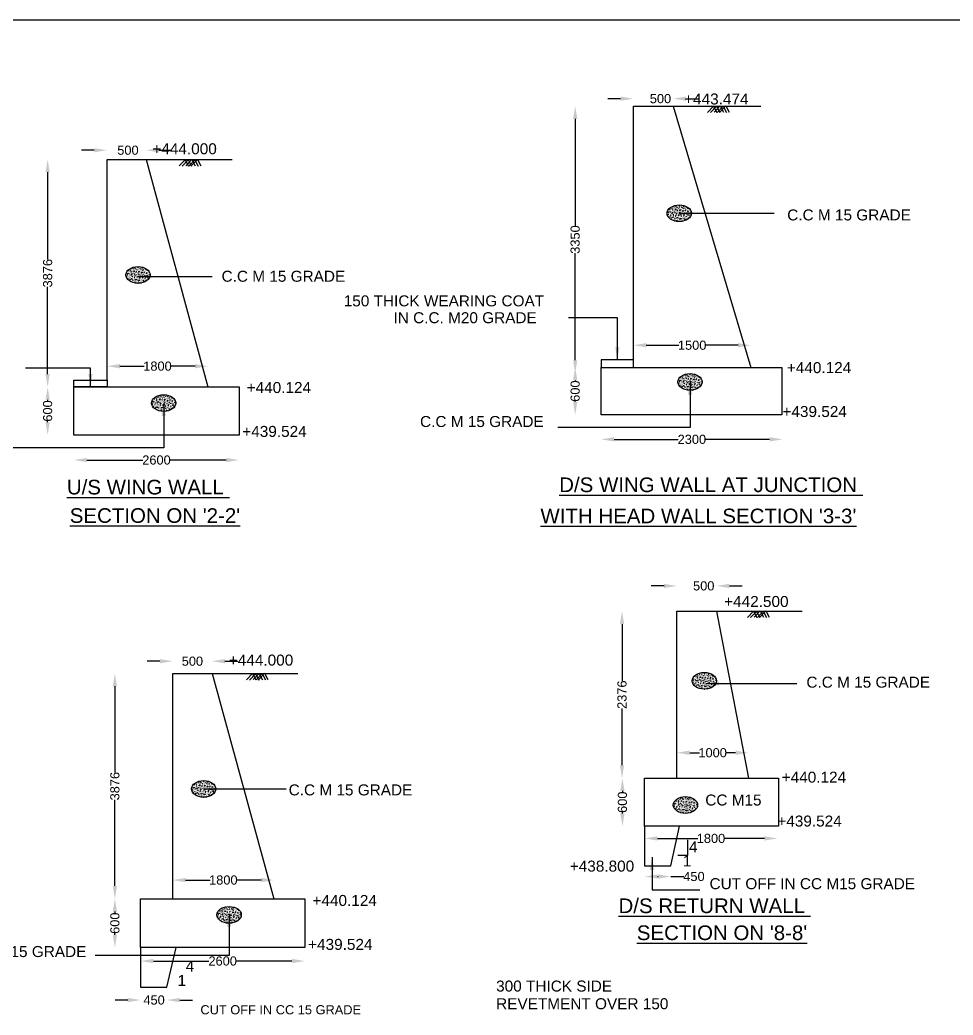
# Model space of a CAD drawing. Header units: millimetres. Extents: x 956 to 8879, y 2115 to 7267.
# Drawn here: x 2854 to 5402, y 4550 to 7267 of the extents above; entities that cross this region are included whole.
import ezdxf

# ---------------------------------------------------------------- set-up
doc = ezdxf.new("R2010")
doc.units = ezdxf.units.MM
doc.header["$MEASUREMENT"] = 0
doc.layers.add('DRAWING', color=7, linetype='Continuous')
doc.layers.add('TEXT', color=7, linetype='Continuous')
doc.styles.get("Standard").update_dxf_attribs({"font": 'arial.ttf', "height": 25})
doc.dimstyles.get("Standard").update_dxf_attribs({"dimtxt": 30, "dimasz": 35, "dimexe": 0.18, "dimexo": 0.0625, "dimgap": 0.09, "dimtad": 0, "dimdec": 0, "dimzin": 0, "dimdsep": 46, "dimtxsty": 'Standard', "dimcen": 0.09, "dimse1": 1, "dimse2": 1, "dimadec": 0, "dimazin": 0, "dimtfac": 1, "dimtdec": 0, "dimtofl": 0, "dimtmove": 0, "dimatfit": 3, "dimfxl": 1, "dimtolj": 1, "dimtzin": 0, "dimarcsym": 0})

# ---------------------------------------------------------------- blocks, each defined once
blk = doc.blocks.new('*D9')
at = {"layer": 'Defpoints', "color": 0}
for p in [(3198.8, 6911.2), (3092, 6886), (3198.8, 6886)]:
    blk.add_point(p, dxfattribs=at)
at = {"layer": 'TEXT', "color": 0, "lineweight": -2}
for p, q in [((3057, 6911.2), (3022, 6911.2)), ((3233.8, 6911.2), (3268.8, 6911.2))]:
    blk.add_line(p, q, dxfattribs=at)
at = {"layer": 'TEXT', "color": 0}
for points in [[(3057, 6917), (3057, 6905.4), (3092, 6911.2)], [(3233.8, 6917), (3233.8, 6905.4), (3198.8, 6911.2)]]:
    blk.add_solid(points, dxfattribs=at)
at = {"layer": 'TEXT', "color": 0, "insert": (3149.1, 6911.2), "char_height": 25, "attachment_point": 5}
blk.add_mtext('\\A1;500', dxfattribs=at)
blk = doc.blocks.new('*D10')
at = {"layer": 'Defpoints', "color": 0}
for p in [(3092, 6886), (2929.9, 6265.1), (3092, 6265.1)]:
    blk.add_point(p, dxfattribs=at)
at = {"layer": 'TEXT', "color": 0, "lineweight": -2}
for p, q in [((2929.9, 6851), (2929.9, 6612.9)), ((2929.9, 6300.1), (2929.9, 6538.1))]:
    blk.add_line(p, q, dxfattribs=at)
at = {"layer": 'TEXT', "color": 0}
for points in [[(2924.1, 6851), (2935.7, 6851), (2929.9, 6886)], [(2924.1, 6300.1), (2935.7, 6300.1), (2929.9, 6265.1)]]:
    blk.add_solid(points, dxfattribs=at)
at = {"layer": 'TEXT', "color": 0, "insert": (2929.9, 6575.5), "char_height": 25, "attachment_point": 5, "rotation": 90}
blk.add_mtext('\\A1;3876', dxfattribs=at)
blk = doc.blocks.new('*D11')
at = {"layer": 'Defpoints', "color": 0}
for p in [(3092, 6265.1), (2929.9, 6133.8), (3092, 6133.8)]:
    blk.add_point(p, dxfattribs=at)
at = {"layer": 'TEXT', "color": 0, "lineweight": -2}
for p, q in [((2929.9, 6230.1), (2929.9, 6227.2)), ((2929.9, 6168.8), (2929.9, 6171.7))]:
    blk.add_line(p, q, dxfattribs=at)
at = {"layer": 'TEXT', "color": 0}
for points in [[(2924.1, 6230.1), (2935.7, 6230.1), (2929.9, 6265.1)], [(2924.1, 6168.8), (2935.7, 6168.8), (2929.9, 6133.8)]]:
    blk.add_solid(points, dxfattribs=at)
at = {"layer": 'TEXT', "color": 0, "insert": (2929.9, 6199.4), "char_height": 25, "attachment_point": 5, "rotation": 90}
blk.add_mtext('\\A1;600', dxfattribs=at)
blk = doc.blocks.new('*D12')
at = {"layer": 'Defpoints', "color": 0}
for p in [(3367.5, 6321.7), (3092, 6265.1), (3367.5, 6265.1)]:
    blk.add_point(p, dxfattribs=at)
at = {"layer": 'TEXT', "color": 0, "lineweight": -2}
for p, q in [((3127, 6321.7), (3193.6, 6321.7)), ((3332.5, 6321.7), (3266, 6321.7))]:
    blk.add_line(p, q, dxfattribs=at)
at = {"layer": 'TEXT', "color": 0}
for points in [[(3127, 6327.5), (3127, 6315.8), (3092, 6321.7)], [(3332.5, 6327.5), (3332.5, 6315.8), (3367.5, 6321.7)]]:
    blk.add_solid(points, dxfattribs=at)
at = {"layer": 'TEXT', "color": 0, "insert": (3229.8, 6321.7), "char_height": 25, "attachment_point": 5}
blk.add_mtext('\\A1;1800', dxfattribs=at)
blk = doc.blocks.new('*D13')
at = {"layer": 'Defpoints', "color": 0}
for p in [(3001.8, 6133.8), (3452.4, 6133.8), (3452.4, 6065.4)]:
    blk.add_point(p, dxfattribs=at)
at = {"layer": 'TEXT', "color": 0, "lineweight": -2}
for p, q in [((3036.8, 6065.4), (3189.5, 6065.4)), ((3417.4, 6065.4), (3264.7, 6065.4))]:
    blk.add_line(p, q, dxfattribs=at)
at = {"layer": 'TEXT', "color": 0}
for points in [[(3036.8, 6071.2), (3036.8, 6059.5), (3001.8, 6065.4)], [(3417.4, 6071.2), (3417.4, 6059.5), (3452.4, 6065.4)]]:
    blk.add_solid(points, dxfattribs=at)
at = {"layer": 'TEXT', "color": 0, "insert": (3227.1, 6065.4), "char_height": 25, "attachment_point": 5}
blk.add_mtext('\\A1;2600', dxfattribs=at)
blk = doc.blocks.new('*D14')
at = {"layer": 'Defpoints', "color": 0}
for p in [(4638.3, 7052), (4529.5, 7031.8), (4638.3, 7031.8)]:
    blk.add_point(p, dxfattribs=at)
at = {"layer": 'TEXT', "color": 0, "lineweight": -2}
for p, q in [((4494.5, 7052), (4459.5, 7052)), ((4673.3, 7052), (4708.3, 7052))]:
    blk.add_line(p, q, dxfattribs=at)
at = {"layer": 'TEXT', "color": 0}
for points in [[(4494.5, 7057.8), (4494.5, 7046.1), (4529.5, 7052)], [(4673.3, 7057.8), (4673.3, 7046.1), (4638.3, 7052)]]:
    blk.add_solid(points, dxfattribs=at)
at = {"layer": 'TEXT', "color": 0, "insert": (4603.3, 7052), "char_height": 25, "attachment_point": 5}
blk.add_mtext('\\A1;500', dxfattribs=at)
blk = doc.blocks.new('*D15')
at = {"layer": 'Defpoints', "color": 0}
for p in [(4529.5, 7031.8), (4370.4, 6303), (4529.5, 6303)]:
    blk.add_point(p, dxfattribs=at)
at = {"layer": 'TEXT', "color": 0, "lineweight": -2}
for p, q in [((4370.4, 6996.8), (4370.4, 6704.8)), ((4370.4, 6338), (4370.4, 6630.1))]:
    blk.add_line(p, q, dxfattribs=at)
at = {"layer": 'TEXT', "color": 0}
for points in [[(4364.6, 6996.8), (4376.3, 6996.8), (4370.4, 7031.8)], [(4364.6, 6338), (4376.3, 6338), (4370.4, 6303)]]:
    blk.add_solid(points, dxfattribs=at)
at = {"layer": 'TEXT', "color": 0, "insert": (4370.4, 6667.4), "char_height": 25, "attachment_point": 5, "rotation": 90}
blk.add_mtext('\\A1;3350', dxfattribs=at)
blk = doc.blocks.new('*D16')
at = {"layer": 'Defpoints', "color": 0}
for p in [(4529.5, 6318), (4370.4, 6189.2), (4529.5, 6189.2)]:
    blk.add_point(p, dxfattribs=at)
at = {"layer": 'TEXT', "color": 0, "lineweight": -2}
for p, q in [((4370.4, 6283), (4370.4, 6281.3)), ((4370.4, 6224.2), (4370.4, 6225.8))]:
    blk.add_line(p, q, dxfattribs=at)
at = {"layer": 'TEXT', "color": 0}
for points in [[(4364.6, 6283), (4376.3, 6283), (4370.4, 6318)], [(4364.6, 6224.2), (4376.3, 6224.2), (4370.4, 6189.2)]]:
    blk.add_solid(points, dxfattribs=at)
at = {"layer": 'TEXT', "color": 0, "insert": (4370.4, 6253.6), "char_height": 25, "attachment_point": 5, "rotation": 90}
blk.add_mtext('\\A1;600', dxfattribs=at)
blk = doc.blocks.new('*D17')
at = {"layer": 'Defpoints', "color": 0}
for p in [(4850.2, 6378.8), (4529.5, 6318), (4850.2, 6318)]:
    blk.add_point(p, dxfattribs=at)
at = {"layer": 'TEXT', "color": 0, "lineweight": -2}
for p, q in [((4564.5, 6378.8), (4653.6, 6378.8)), ((4815.2, 6378.8), (4726, 6378.8))]:
    blk.add_line(p, q, dxfattribs=at)
at = {"layer": 'TEXT', "color": 0}
for points in [[(4564.5, 6384.7), (4564.5, 6373), (4529.5, 6378.8)], [(4815.2, 6384.7), (4815.2, 6373), (4850.2, 6378.8)]]:
    blk.add_solid(points, dxfattribs=at)
at = {"layer": 'TEXT', "color": 0, "insert": (4689.8, 6378.8), "char_height": 25, "attachment_point": 5}
blk.add_mtext('\\A1;1500', dxfattribs=at)
blk = doc.blocks.new('*D18')
at = {"layer": 'Defpoints', "color": 0}
for p in [(4441.6, 6189.2), (4936.4, 6182.9), (4936.4, 6121.9)]:
    blk.add_point(p, dxfattribs=at)
at = {"layer": 'TEXT', "color": 0, "lineweight": -2}
for p, q in [((4476.6, 6121.9), (4651.4, 6121.9)), ((4901.4, 6121.9), (4726.6, 6121.9))]:
    blk.add_line(p, q, dxfattribs=at)
at = {"layer": 'TEXT', "color": 0}
for points in [[(4476.6, 6127.8), (4476.6, 6116.1), (4441.6, 6121.9)], [(4901.4, 6127.8), (4901.4, 6116.1), (4936.4, 6121.9)]]:
    blk.add_solid(points, dxfattribs=at)
at = {"layer": 'TEXT', "color": 0, "insert": (4689, 6121.9), "char_height": 25, "attachment_point": 5}
blk.add_mtext('\\A1;2300', dxfattribs=at)
blk = doc.blocks.new('*D19')
at = {"layer": 'Defpoints', "color": 0}
for p in [(4756.4, 5721.8), (4648.1, 5652.8), (4756.4, 5652.8)]:
    blk.add_point(p, dxfattribs=at)
at = {"layer": 'TEXT', "color": 0, "lineweight": -2}
for p, q in [((4613.1, 5721.8), (4578.1, 5721.8)), ((4791.4, 5721.8), (4826.4, 5721.8))]:
    blk.add_line(p, q, dxfattribs=at)
at = {"layer": 'TEXT', "color": 0}
for points in [[(4613.1, 5727.6), (4613.1, 5715.9), (4648.1, 5721.8)], [(4791.4, 5727.6), (4791.4, 5715.9), (4756.4, 5721.8)]]:
    blk.add_solid(points, dxfattribs=at)
at = {"layer": 'TEXT', "color": 0, "insert": (4721.4, 5721.8), "char_height": 25, "attachment_point": 5}
blk.add_mtext('\\A1;500', dxfattribs=at)
blk = doc.blocks.new('*D20')
at = {"layer": 'Defpoints', "color": 0}
for p in [(4648.1, 5652.8), (4498.3, 5197), (4648.1, 5197)]:
    blk.add_point(p, dxfattribs=at)
at = {"layer": 'TEXT', "color": 0, "lineweight": -2}
for p, q in [((4498.3, 5617.8), (4498.3, 5462.5)), ((4498.3, 5232), (4498.3, 5387.3))]:
    blk.add_line(p, q, dxfattribs=at)
at = {"layer": 'TEXT', "color": 0}
for points in [[(4492.5, 5617.8), (4504.1, 5617.8), (4498.3, 5652.8)], [(4492.5, 5232), (4504.1, 5232), (4498.3, 5197)]]:
    blk.add_solid(points, dxfattribs=at)
at = {"layer": 'TEXT', "color": 0, "insert": (4498.3, 5424.9), "char_height": 25, "attachment_point": 5, "rotation": 90}
blk.add_mtext('\\A1;2376', dxfattribs=at)
blk = doc.blocks.new('*D21')
at = {"layer": 'Defpoints', "color": 0}
for p in [(4843.2, 5266.3), (4648.1, 5190.3), (4843.2, 5197)]:
    blk.add_point(p, dxfattribs=at)
at = {"layer": 'TEXT', "color": 0, "lineweight": -2}
for p, q in [((4683.1, 5266.3), (4709.5, 5266.3)), ((4808.2, 5266.3), (4781.9, 5266.3))]:
    blk.add_line(p, q, dxfattribs=at)
at = {"layer": 'TEXT', "color": 0}
for points in [[(4683.1, 5272.2), (4683.1, 5260.5), (4648.1, 5266.3)], [(4808.2, 5272.2), (4808.2, 5260.5), (4843.2, 5266.3)]]:
    blk.add_solid(points, dxfattribs=at)
at = {"layer": 'TEXT', "color": 0, "insert": (4745.7, 5266.3), "char_height": 25, "attachment_point": 5}
blk.add_mtext('\\A1;1000', dxfattribs=at)
blk = doc.blocks.new('*D22')
at = {"layer": 'Defpoints', "color": 0}
for p in [(4560.1, 5197), (4499.4, 5065.5), (4560.1, 5065.5)]:
    blk.add_point(p, dxfattribs=at)
at = {"layer": 'TEXT', "color": 0, "lineweight": -2}
for p, q in [((4499.4, 5162), (4499.4, 5159)), ((4499.4, 5100.5), (4499.4, 5103.5))]:
    blk.add_line(p, q, dxfattribs=at)
at = {"layer": 'TEXT', "color": 0}
for points in [[(4493.5, 5162), (4505.2, 5162), (4499.4, 5197)], [(4493.5, 5100.5), (4505.2, 5100.5), (4499.4, 5065.5)]]:
    blk.add_solid(points, dxfattribs=at)
at = {"layer": 'TEXT', "color": 0, "insert": (4499.4, 5131.3), "char_height": 25, "attachment_point": 5, "rotation": 90}
blk.add_mtext('\\A1;600', dxfattribs=at)
blk = doc.blocks.new('*D23')
at = {"layer": 'Defpoints', "color": 0}
for p in [(4560.1, 5065.5), (4922.3, 5064.9), (4922.3, 5032.4)]:
    blk.add_point(p, dxfattribs=at)
at = {"layer": 'TEXT', "color": 0, "lineweight": -2}
for p, q in [((4595.1, 5032.4), (4705, 5032.4)), ((4887.3, 5032.4), (4777.4, 5032.4))]:
    blk.add_line(p, q, dxfattribs=at)
at = {"layer": 'TEXT', "color": 0}
for points in [[(4595.1, 5038.3), (4595.1, 5026.6), (4560.1, 5032.4)], [(4887.3, 5038.3), (4887.3, 5026.6), (4922.3, 5032.4)]]:
    blk.add_solid(points, dxfattribs=at)
at = {"layer": 'TEXT', "color": 0, "insert": (4741.2, 5032.4), "char_height": 25, "attachment_point": 5}
blk.add_mtext('\\A1;1800', dxfattribs=at)
blk = doc.blocks.new('*D41')
at = {"layer": 'Defpoints', "color": 0}
for p in [(3547.8, 4918.8), (3271.4, 4867.6), (3547.8, 4867.6)]:
    blk.add_point(p, dxfattribs=at)
at = {"layer": 'TEXT', "color": 0, "lineweight": -2}
for p, q in [((3306.4, 4918.8), (3373.4, 4918.8)), ((3512.8, 4918.8), (3445.8, 4918.8))]:
    blk.add_line(p, q, dxfattribs=at)
at = {"layer": 'TEXT', "color": 0}
for points in [[(3306.4, 4924.6), (3306.4, 4912.9), (3271.4, 4918.8)], [(3512.8, 4924.6), (3512.8, 4912.9), (3547.8, 4918.8)]]:
    blk.add_solid(points, dxfattribs=at)
at = {"layer": 'TEXT', "color": 0, "insert": (3409.6, 4918.8), "char_height": 25, "attachment_point": 5}
blk.add_mtext('\\A1;1800', dxfattribs=at)
blk = doc.blocks.new('*D42')
at = {"layer": 'Defpoints', "color": 0}
for p in [(3183.8, 4734.5), (3631.9, 4734.5), (3631.9, 4697.7)]:
    blk.add_point(p, dxfattribs=at)
at = {"layer": 'TEXT', "color": 0, "lineweight": -2}
for p, q in [((3218.8, 4697.7), (3370.2, 4697.7)), ((3596.9, 4697.7), (3445.4, 4697.7))]:
    blk.add_line(p, q, dxfattribs=at)
at = {"layer": 'TEXT', "color": 0}
for points in [[(3218.8, 4703.6), (3218.8, 4691.9), (3183.8, 4697.7)], [(3596.9, 4703.6), (3596.9, 4691.9), (3631.9, 4697.7)]]:
    blk.add_solid(points, dxfattribs=at)
at = {"layer": 'TEXT', "color": 0, "insert": (3407.8, 4697.7), "char_height": 25, "attachment_point": 5}
blk.add_mtext('\\A1;2600', dxfattribs=at)
blk = doc.blocks.new('*D43')
at = {"layer": 'Defpoints', "color": 0}
for p in [(3183.8, 4626.5), (3255.5, 4626.5), (3255.5, 4591.2)]:
    blk.add_point(p, dxfattribs=at)
at = {"layer": 'TEXT', "color": 0, "lineweight": -2}
for p, q in [((3148.8, 4591.2), (3113.8, 4591.2)), ((3290.5, 4591.2), (3325.5, 4591.2))]:
    blk.add_line(p, q, dxfattribs=at)
at = {"layer": 'TEXT', "color": 0}
for points in [[(3148.8, 4597), (3148.8, 4585.3), (3183.8, 4591.2)], [(3290.5, 4597), (3290.5, 4585.3), (3255.5, 4591.2)]]:
    blk.add_solid(points, dxfattribs=at)
at = {"layer": 'TEXT', "color": 0, "insert": (3220.5, 4591.2), "char_height": 25, "attachment_point": 5}
blk.add_mtext('\\A1;450', dxfattribs=at)
blk = doc.blocks.new('*D47')
at = {"layer": 'Defpoints', "color": 0}
for p in [(3183.8, 4867.6), (3113.5, 4734.5), (3183.8, 4734.5)]:
    blk.add_point(p, dxfattribs=at)
at = {"layer": 'TEXT', "color": 0, "lineweight": -2}
for p, q in [((3113.5, 4832.6), (3113.5, 4828.8)), ((3113.5, 4769.5), (3113.5, 4773.3))]:
    blk.add_line(p, q, dxfattribs=at)
at = {"layer": 'TEXT', "color": 0}
for points in [[(3107.7, 4832.6), (3119.3, 4832.6), (3113.5, 4867.6)], [(3107.7, 4769.5), (3119.3, 4769.5), (3113.5, 4734.5)]]:
    blk.add_solid(points, dxfattribs=at)
at = {"layer": 'TEXT', "color": 0, "insert": (3113.5, 4801), "char_height": 25, "attachment_point": 5, "rotation": 90}
blk.add_mtext('\\A1;600', dxfattribs=at)
blk = doc.blocks.new('*D48')
at = {"layer": 'Defpoints', "color": 0}
for p in [(3113.5, 5482.7), (3271.4, 5482.7), (3271.4, 4867.6)]:
    blk.add_point(p, dxfattribs=at)
at = {"layer": 'TEXT', "color": 0, "lineweight": -2}
for p, q in [((3113.5, 5447.7), (3113.5, 5212.5)), ((3113.5, 4902.6), (3113.5, 5137.7))]:
    blk.add_line(p, q, dxfattribs=at)
at = {"layer": 'TEXT', "color": 0}
for points in [[(3107.7, 5447.7), (3119.3, 5447.7), (3113.5, 5482.7)], [(3107.7, 4902.6), (3119.3, 4902.6), (3113.5, 4867.6)]]:
    blk.add_solid(points, dxfattribs=at)
at = {"layer": 'TEXT', "color": 0, "insert": (3113.5, 5175.1), "char_height": 25, "attachment_point": 5, "rotation": 90}
blk.add_mtext('\\A1;3876', dxfattribs=at)
blk = doc.blocks.new('*D49')
at = {"layer": 'Defpoints', "color": 0}
for p in [(3378.8, 5516.2), (3271.4, 5482.7), (3378.8, 5482.7)]:
    blk.add_point(p, dxfattribs=at)
at = {"layer": 'TEXT', "color": 0, "lineweight": -2}
for p, q in [((3236.4, 5516.2), (3201.4, 5516.2)), ((3413.8, 5516.2), (3448.8, 5516.2))]:
    blk.add_line(p, q, dxfattribs=at)
at = {"layer": 'TEXT', "color": 0}
for points in [[(3236.4, 5522.1), (3236.4, 5510.4), (3271.4, 5516.2)], [(3413.8, 5522.1), (3413.8, 5510.4), (3378.8, 5516.2)]]:
    blk.add_solid(points, dxfattribs=at)
at = {"layer": 'TEXT', "color": 0, "insert": (3325.1, 5516.2), "char_height": 25, "attachment_point": 5}
blk.add_mtext('\\A1;500', dxfattribs=at)
blk = doc.blocks.new('*D51')
at = {"layer": 'Defpoints', "color": 0}
for p in [(4560.1, 4957.8), (4631.7, 4957.8), (4631.7, 4928.4)]:
    blk.add_point(p, dxfattribs=at)
at = {"layer": 'TEXT', "color": 0, "lineweight": -2}
for p, q in [((4595.1, 4928.4), (4596.7, 4928.4)), ((4631.7, 4928.4), (4666.7, 4928.4))]:
    blk.add_line(p, q, dxfattribs=at)
at = {"layer": 'TEXT', "color": 0}
for points in [[(4595.1, 4934.3), (4595.1, 4922.6), (4560.1, 4928.4)], [(4596.7, 4934.3), (4596.7, 4922.6), (4631.7, 4928.4)]]:
    blk.add_solid(points, dxfattribs=at)
at = {"layer": 'TEXT', "color": 0, "insert": (4694.8, 4928.4), "char_height": 25, "attachment_point": 5}
blk.add_mtext('\\A1;450', dxfattribs=at)

msp = doc.modelspace()

# ---------------------------------------------------------------- hatches: boundary and pattern name
at = {"layer": 'TEXT'}
h = msp.add_hatch(dxfattribs=at)
h.set_pattern_fill('AR-CONC', color=0, style=0)
h.set_pattern_definition([(50, (-2902.43, 1628.6023), (7.172602, -0.6275213), [0.75, -8.25]), (355, (-2902.43, 1628.602), (-1.3875133, 7.5219213), [0.6, -6.6]), (100.4514, (-2901.832, 1628.55), (5.785094, 6.8943954), [0.637402, -7.011421]), (46.1842, (-2902.43, 1630.602), (10.6724105, -1.65519), [1.125, -12.375]), (96.6356, (-2901.54, 1630.464), (9.346627, 9.741179), [0.956103, -10.51713]), (351.1842, (-2902.43, 1630.602), (9.34662, 9.741186), [0.9, -9.9]), (21, (-2901.43, 1630.1023), (5.9690705, -4.026189), [0.75, -8.25]), (326, (-2901.43, 1630.102), (2.4331533, 7.2515005), [0.6, -6.6]), (71.4514, (-2900.9324, 1629.767), (8.4022263, 3.225305), [0.637402, -7.011421]), (37.5, (-2902.4298, 1628.6023), (0.12159855, 3.32893854), [0, -6.52, 0, -6.7, 0, -6.625]), (7.5, (-2902.4298, 1628.6023), (2.6306954, 3.9441171), [0, -3.82, 0, -6.37, 0, -2.525]), (327.5, (-2904.6598, 1628.6023), (5.3382244, -0.2255487), [0, -2.5, 0, -7.8, 0, -10.35]), (317.5, (-2905.66, 1628.6023), (5.8318617, 1.0010498), [0, -3.25, 0, -5.18, 0, -7.35])])
edge = h.paths.add_edge_path()
edge.add_ellipse((4654.5, 6739.1), major_axis=(-33.3, 0), ratio=0.683675, start_angle=0, end_angle=360)
h = msp.add_hatch(dxfattribs=at)
h.set_pattern_fill('AR-CONC', color=0, style=0)
h.set_pattern_definition([(50, (-4380.304, 1460.302), (7.172602, -0.6275213), [0.75, -8.25]), (355, (-4380.304, 1460.302), (-1.3875133, 7.5219213), [0.6, -6.6]), (100.4514, (-4379.706, 1460.25), (5.785094, 6.8943954), [0.637402, -7.011421]), (46.1842, (-4380.304, 1462.302), (10.6724105, -1.65519), [1.125, -12.375]), (96.6356, (-4379.415, 1462.164), (9.346627, 9.741179), [0.956103, -10.51713]), (351.1842, (-4380.304, 1462.302), (9.34662, 9.741186), [0.9, -9.9]), (21, (-4379.304, 1461.802), (5.9690705, -4.026189), [0.75, -8.25]), (326, (-4379.304, 1461.802), (2.4331533, 7.2515005), [0.6, -6.6]), (71.4514, (-4378.8066, 1461.467), (8.4022263, 3.225305), [0.637402, -7.011421]), (37.5, (-4380.304, 1460.3022), (0.12159855, 3.32893854), [0, -6.52, 0, -6.7, 0, -6.625]), (7.5, (-4380.304, 1460.3022), (2.6306954, 3.9441171), [0, -3.82, 0, -6.37, 0, -2.525]), (327.5, (-4382.534, 1460.3022), (5.3382244, -0.2255487), [0, -2.5, 0, -7.8, 0, -10.35]), (317.5, (-4383.534, 1460.3022), (5.8318617, 1.0010498), [0, -3.25, 0, -5.18, 0, -7.35])])
edge = h.paths.add_edge_path()
edge.add_ellipse((3176.6, 6570.8), major_axis=(-33.3, 0), ratio=0.683675, start_angle=0, end_angle=360)
h = msp.add_hatch(dxfattribs=at)
h.set_pattern_fill('AR-CONC', color=0, style=0)
h.set_pattern_definition([(50, (-2872.8867, 1168.1884), (7.172602, -0.6275213), [0.75, -8.25]), (355, (-2872.887, 1168.1884), (-1.3875133, 7.5219213), [0.6, -6.6]), (100.4514, (-2872.289, 1168.136), (5.785094, 6.8943954), [0.637402, -7.011421]), (46.1842, (-2872.887, 1170.188), (10.6724105, -1.65519), [1.125, -12.375]), (96.6356, (-2871.997, 1170.05), (9.346627, 9.741179), [0.956103, -10.51713]), (351.1842, (-2872.887, 1170.188), (9.34662, 9.741186), [0.9, -9.9]), (21, (-2871.8867, 1169.6884), (5.9690705, -4.026189), [0.75, -8.25]), (326, (-2871.887, 1169.6884), (2.4331533, 7.2515005), [0.6, -6.6]), (71.4514, (-2871.389, 1169.353), (8.4022263, 3.225305), [0.637402, -7.011421]), (37.5, (-2872.8867, 1168.1884), (0.12159855, 3.32893854), [0, -6.52, 0, -6.7, 0, -6.625]), (7.5, (-2872.8867, 1168.1884), (2.6306954, 3.9441171), [0, -3.82, 0, -6.37, 0, -2.525]), (327.5, (-2875.1167, 1168.1884), (5.3382244, -0.2255487), [0, -2.5, 0, -7.8, 0, -10.35]), (317.5, (-2876.1167, 1168.1884), (5.8318617, 1.0010498), [0, -3.25, 0, -5.18, 0, -7.35])])
edge = h.paths.add_edge_path()
edge.add_ellipse((4684, 6278.6), major_axis=(-33.3, 0), ratio=0.683675, start_angle=0, end_angle=360)
h = msp.add_hatch(dxfattribs=at)
h.set_pattern_fill('AR-CONC', color=0, style=0)
h.set_pattern_definition([(50, (-4310.2185, 1110.614), (7.172602, -0.6275213), [0.75, -8.25]), (355, (-4310.2185, 1110.614), (-1.3875133, 7.5219213), [0.6, -6.6]), (100.4514, (-4309.621, 1110.562), (5.785094, 6.8943954), [0.637402, -7.011421]), (46.1842, (-4310.2185, 1112.614), (10.6724105, -1.65519), [1.125, -12.375]), (96.6356, (-4309.329, 1112.476), (9.346627, 9.741179), [0.956103, -10.51713]), (351.1842, (-4310.218, 1112.614), (9.34662, 9.741186), [0.9, -9.9]), (21, (-4309.2185, 1112.114), (5.9690705, -4.026189), [0.75, -8.25]), (326, (-4309.2185, 1112.114), (2.4331533, 7.2515005), [0.6, -6.6]), (71.4514, (-4308.721, 1111.7786), (8.4022263, 3.225305), [0.637402, -7.011421]), (37.5, (-4310.2185, 1110.6141), (0.12159855, 3.32893854), [0, -6.52, 0, -6.7, 0, -6.625]), (7.5, (-4310.2185, 1110.614), (2.6306954, 3.9441171), [0, -3.82, 0, -6.37, 0, -2.525]), (327.5, (-4312.4485, 1110.6141), (5.3382244, -0.2255487), [0, -2.5, 0, -7.8, 0, -10.35]), (317.5, (-4313.4485, 1110.614), (5.8318617, 1.0010498), [0, -3.25, 0, -5.18, 0, -7.35])])
edge = h.paths.add_edge_path()
edge.add_ellipse((3246.7, 6221.1), major_axis=(-33.3, 0), ratio=0.683675, start_angle=0, end_angle=360)
h = msp.add_hatch(dxfattribs=at)
h.set_pattern_fill('AR-CONC', color=0, style=0)
h.set_pattern_definition([(50, (-2833.839, 352.287), (7.172602, -0.6275213), [0.75, -8.25]), (355, (-2833.839, 352.287), (-1.3875133, 7.5219213), [0.6, -6.6]), (100.4514, (-2833.2414, 352.235), (5.785094, 6.8943954), [0.637402, -7.011421]), (46.1842, (-2833.839, 354.287), (10.6724105, -1.65519), [1.125, -12.375]), (96.6356, (-2832.95, 354.149), (9.346627, 9.741179), [0.956103, -10.51713]), (351.1842, (-2833.839, 354.287), (9.34662, 9.741186), [0.9, -9.9]), (21, (-2832.839, 353.787), (5.9690705, -4.026189), [0.75, -8.25]), (326, (-2832.839, 353.787), (2.4331533, 7.2515005), [0.6, -6.6]), (71.4514, (-2832.342, 353.4516), (8.4022263, 3.225305), [0.637402, -7.011421]), (37.5, (-2833.8391, 352.287), (0.12159855, 3.32893854), [0, -6.52, 0, -6.7, 0, -6.625]), (7.5, (-2833.839, 352.287), (2.6306954, 3.9441171), [0, -3.82, 0, -6.37, 0, -2.525]), (327.5, (-2836.0691, 352.287), (5.3382244, -0.2255487), [0, -2.5, 0, -7.8, 0, -10.35]), (317.5, (-2837.069, 352.287), (5.8318617, 1.0010498), [0, -3.25, 0, -5.18, 0, -7.35])])
edge = h.paths.add_edge_path()
edge.add_ellipse((4723, 5462.7), major_axis=(-33.3, 0), ratio=0.683675, start_angle=0, end_angle=360)
h = msp.add_hatch(dxfattribs=at)
h.set_pattern_fill('AR-CONC', color=0, style=0)
h.set_pattern_definition([(50, (-4201.0015, 57.1304), (7.172602, -0.6275213), [0.75, -8.25]), (355, (-4201.0015, 57.1304), (-1.3875133, 7.5219213), [0.6, -6.6]), (100.4514, (-4200.404, 57.078), (5.785094, 6.8943954), [0.637402, -7.011421]), (46.1842, (-4201.0015, 59.13), (10.6724105, -1.65519), [1.125, -12.375]), (96.6356, (-4200.112, 58.992), (9.346627, 9.741179), [0.956103, -10.51713]), (351.1842, (-4201.002, 59.13), (9.34662, 9.741186), [0.9, -9.9]), (21, (-4200.0015, 58.6304), (5.9690705, -4.026189), [0.75, -8.25]), (326, (-4200.0015, 58.6304), (2.4331533, 7.2515005), [0.6, -6.6]), (71.4514, (-4199.504, 58.295), (8.4022263, 3.225305), [0.637402, -7.011421]), (37.5, (-4201.0015, 57.1304), (0.12159855, 3.32893854), [0, -6.52, 0, -6.7, 0, -6.625]), (7.5, (-4201.0015, 57.1304), (2.6306954, 3.9441171), [0, -3.82, 0, -6.37, 0, -2.525]), (327.5, (-4203.2315, 57.1304), (5.3382244, -0.2255487), [0, -2.5, 0, -7.8, 0, -10.35]), (317.5, (-4204.2315, 57.1304), (5.8318617, 1.0010498), [0, -3.25, 0, -5.18, 0, -7.35])])
edge = h.paths.add_edge_path()
edge.add_ellipse((3355.9, 5167.6), major_axis=(-33.3, 0), ratio=0.683675, start_angle=0, end_angle=360)
h = msp.add_hatch(dxfattribs=at)
h.set_pattern_fill('AR-CONC', color=0, style=0)
h.set_pattern_definition([(50, (-2885.413, 13.256), (7.172602, -0.6275213), [0.75, -8.25]), (355, (-2885.413, 13.256), (-1.3875133, 7.5219213), [0.6, -6.6]), (100.4514, (-2884.8154, 13.204), (5.785094, 6.8943954), [0.637402, -7.011421]), (46.1842, (-2885.413, 15.256), (10.6724105, -1.65519), [1.125, -12.375]), (96.6356, (-2884.524, 15.118), (9.346627, 9.741179), [0.956103, -10.51713]), (351.1842, (-2885.413, 15.256), (9.34662, 9.741186), [0.9, -9.9]), (21, (-2884.413, 14.756), (5.9690705, -4.026189), [0.75, -8.25]), (326, (-2884.413, 14.756), (2.4331533, 7.2515005), [0.6, -6.6]), (71.4514, (-2883.916, 14.4206), (8.4022263, 3.225305), [0.637402, -7.011421]), (37.5, (-2885.413, 13.256), (0.12159855, 3.32893854), [0, -6.52, 0, -6.7, 0, -6.625]), (7.5, (-2885.413, 13.256), (2.6306954, 3.9441171), [0, -3.82, 0, -6.37, 0, -2.525]), (327.5, (-2887.643, 13.256), (5.3382244, -0.2255487), [0, -2.5, 0, -7.8, 0, -10.35]), (317.5, (-2888.643, 13.256), (5.8318617, 1.0010498), [0, -3.25, 0, -5.18, 0, -7.35])])
edge = h.paths.add_edge_path()
edge.add_ellipse((4671.5, 5123.7), major_axis=(-33.3, 0), ratio=0.683675, start_angle=0, end_angle=360)
h = msp.add_hatch(dxfattribs=at)
h.set_pattern_fill('AR-CONC', color=0, style=0)
h.set_pattern_definition([(50, (-4131.53, -286.643), (7.172602, -0.6275213), [0.75, -8.25]), (355, (-4131.53, -286.643), (-1.3875133, 7.5219213), [0.6, -6.6]), (100.4514, (-4130.932, -286.695), (5.785094, 6.8943954), [0.637402, -7.011421]), (46.1842, (-4131.53, -284.643), (10.6724105, -1.65519), [1.125, -12.375]), (96.6356, (-4130.641, -284.781), (9.346627, 9.741179), [0.956103, -10.51713]), (351.1842, (-4131.53, -284.643), (9.34662, 9.741186), [0.9, -9.9]), (21, (-4130.53, -285.143), (5.9690705, -4.026189), [0.75, -8.25]), (326, (-4130.53, -285.143), (2.4331533, 7.2515005), [0.6, -6.6]), (71.4514, (-4130.0326, -285.478), (8.4022263, 3.225305), [0.637402, -7.011421]), (37.5, (-4131.53, -286.6428), (0.12159855, 3.32893854), [0, -6.52, 0, -6.7, 0, -6.625]), (7.5, (-4131.53, -286.6428), (2.6306954, 3.9441171), [0, -3.82, 0, -6.37, 0, -2.525]), (327.5, (-4133.76, -286.6428), (5.3382244, -0.2255487), [0, -2.5, 0, -7.8, 0, -10.35]), (317.5, (-4134.76, -286.643), (5.8318617, 1.0010498), [0, -3.25, 0, -5.18, 0, -7.35])])
edge = h.paths.add_edge_path()
edge.add_ellipse((3425.4, 4823.8), major_axis=(-33.3, 0), ratio=0.683675, start_angle=0, end_angle=360)

# ---------------------------------------------------------------- linework, layer by layer
at = {"layer": 'DRAWING', "color": 0}
for points in [[(4529.5, 6339.4), (4529.5, 7031.8), (4638.3, 7031.8), (4850.2, 6318)], [(3092, 6283.6), (3092, 6886), (3198.8, 6886), (3367.5, 6265.1)], [(3198.8, 6886), (3433.7, 6886)], [(4648.1, 5197), (4648.1, 5652.8), (4756.4, 5652.8), (4843.2, 5197)], [(4756.4, 5652.8), (4990.1, 5652.8)], [(3271.4, 4867.6), (3271.4, 5482.7), (3378.8, 5482.7), (3547.8, 4867.6)], [(3378.8, 5482.7), (3613, 5482.7)], [(4560.1, 5065.5), (4560.1, 4957.8), (4631.7, 4957.8), (4655.6, 5065.5)]]:
    msp.add_lwpolyline(points, dxfattribs=at)
for points in [[(4441.6, 6318), (4529.5, 6318), (4529.5, 6339.4), (4441.6, 6339.4)], [(4441.6, 6318), (4934.6, 6318), (4934.6, 6189.2), (4441.6, 6189.2)], [(3092, 6265.1), (3001.8, 6265.1), (3001.8, 6283.6), (3092, 6283.6)], [(3001.8, 6265.1), (3452.4, 6265.1), (3452.4, 6133.8), (3001.8, 6133.8)], [(4560.1, 5197), (4925.7, 5197), (4925.7, 5065.5), (4560.1, 5065.5)], [(3183.8, 4867.6), (3631.9, 4867.6), (3631.9, 4734.5), (3183.8, 4734.5)]]:
    msp.add_lwpolyline(points, close=True, dxfattribs=at)
at = {"layer": 'TEXT', "color": 0}
msp.add_lwpolyline([(8879.1, 2115), (955.7, 2115), (955.7, 7267), (8879.1, 7267)], close=True, dxfattribs=at)
for points in [[(4638.3, 7031.8), (4877.5, 7031.8)], [(4731.7, 7014.6), (4748.1, 7031.7), (4757.1, 7014.4)], [(4739.9, 7014), (4756.2, 7031.1), (4765.3, 7013.8)], [(4750.1, 7015.2), (4766.4, 7032.3), (4775.4, 7015)], [(4758.5, 7014.4), (4774.9, 7031.5), (4783.9, 7014.2)], [(4765.2, 7015.5), (4781.6, 7032.6), (4790.6, 7015.3)], [(3289, 6868.3), (3305.3, 6885.4), (3314.3, 6868.1)], [(3297.1, 6867.8), (3313.5, 6884.8), (3322.5, 6867.6)], [(3307.3, 6868.9), (3323.7, 6886), (3332.7, 6868.7)], [(3315.8, 6868.1), (3332.1, 6885.2), (3341.1, 6867.9)], [(3322.5, 6869.2), (3338.8, 6886.3), (3347.8, 6869)], [(4840.9, 5635.9), (4857.3, 5653), (4866.3, 5635.7)], [(4849.1, 5635.3), (4865.4, 5652.4), (4874.5, 5635.2)], [(4859.3, 5636.5), (4875.6, 5653.6), (4884.7, 5636.3)], [(4867.8, 5635.7), (4884.1, 5652.8), (4893.1, 5635.5)], [(4874.4, 5636.8), (4890.8, 5653.9), (4899.8, 5636.6)], [(3472.6, 5465.4), (3488.9, 5482.5), (3497.9, 5465.2)], [(3480.7, 5464.9), (3497.1, 5482), (3506.1, 5464.7)], [(3490.9, 5466), (3507.3, 5483.1), (3516.3, 5465.8)], [(3499.4, 5465.3), (3515.7, 5482.3), (3524.7, 5465.1)], [(3506.1, 5466.3), (3522.4, 5483.4), (3531.4, 5466.1)], [(4677.2, 5028.5), (4677.2, 4986.1), (4651, 4986.1)], [(3183.8, 4734.5), (3183.8, 4626.5), (3255.5, 4626.5), (3281, 4734.5)]]:
    msp.add_lwpolyline(points, dxfattribs=at)
for centre in [(4654.5, 6739.1), (3176.6, 6570.8), (4684, 6278.6), (3246.7, 6221.1), (4723, 5462.7), (3355.9, 5167.6), (4671.5, 5123.7), (3425.4, 4823.8)]:
    msp.add_ellipse(centre, major_axis=(-33.3, 0), ratio=0.683675, dxfattribs=at)

# ---------------------------------------------------------------- texts
for s, height, p in [('+443.474', 30, (4667.8, 7036.1)), ('+444.000', 30, (3215.8, 6900.2)), ('C.C M 15 GRADE ', 30, (4949.4, 6719.6)), ('C.C M 15 GRADE ', 30, (3404.8, 6552.2)), ('150 THICK WEARING COAT ', 30, (3738.4, 6485)), ('IN C.C. M20 GRADE ', 30, (3874.3, 6439)), ('+440.124', 30, (4948.4, 6302.8)), ('+440.124', 30, (3473.3, 6248.4)), ('+439.524', 30, (4936.4, 6182.9)), ('C.C M 15 GRADE ', 30, (3946.8, 6155.6)), ('+439.524', 30, (3461.3, 6128.6)), ('%%UU/S WING WALL ', 40, (2982.4, 5971.5)), ('%%UD/S WING WALL AT JUNCTION ', 40, (4326.7, 5977.9)), ("%%USECTION ON '2-2'", 40, (2990.2, 5893.9)), ("%%UWITH HEAD WALL SECTION '3-3'", 40, (4275.5, 5892.8)), ('+442.500', 30, (4777.1, 5664.3)), ('+444.000', 30, (3424.6, 5504.3)), ('C.C M 15 GRADE ', 30, (5001.8, 5444)), ('+440.124', 30, (4934.3, 5184.7)), ('C.C M 15 GRADE ', 30, (3588, 5149.9)), ('CC M15 ', 30, (4725.6, 5122.3)), ('+439.524', 30, (4922.3, 5064.9)), ('4', 30, (4681.2, 4994.4)), ('+438.800', 30, (4355.6, 4941.9)), ('1', 30, (4664.4, 4956.1)), ('CUT OFF IN CC M15 GRADE', 30, (4737.3, 4893.9)), ('+440.124', 30, (3653, 4848.1)), ('%%UD/S RETURN WALL ', 40, (4488.7, 4828.6)), ("%%USECTION ON '8-8'", 40, (4538.7, 4754.9)), ('+439.524', 30, (3641, 4728.2)), ('C.C M 15 GRADE ', 30, (2698, 4708.6)), ('4', 30, (3306.9, 4668.9)), ('1', 30, (3284.8, 4629.9)), ('300 THICK SIDE', 30, (4154.5, 4614.4)), ('REVETMENT OVER 150', 30, (4154.5, 4566.2)), ('CUT OFF IN CC 15 GRADE ', 25, (3347.1, 4552.2))]:
    msp.add_text(s, height=height, dxfattribs=at).set_placement(p)

# ---------------------------------------------------------------- dimensions: what is measured, and where the dimension line sits
for base, p1, p2, text, picture, middle in [((4638.3, 7052), (4529.5, 7031.8), (4638.3, 7031.8), '500', '*D14', (4603.3, 7052)), ((3198.8, 6911.2), (3092, 6886), (3198.8, 6886), '500', '*D9', (3149.1, 6911.2)), ((4756.4, 5721.8), (4648.1, 5652.8), (4756.4, 5652.8), '500', '*D19', (4721.4, 5721.8)), ((3378.8, 5516.2), (3271.4, 5482.7), (3378.8, 5482.7), '500', '*D49', (3325.1, 5516.2)), ((3255.5, 4591.2), (3183.8, 4626.5), (3255.5, 4626.5), '450', '*D43', (3220.5, 4591.2))]:
    dim = msp.add_linear_dim(base=base, p1=p1, p2=p2, text=text, dimstyle='Standard', dxfattribs=at)
    dim.commit()
    dim.dimension.update_dxf_attribs({"geometry": picture, "text_midpoint": middle, "dimtype": 160})
for base, p1, p2, text, picture, middle in [((4370.4, 6303), (4529.5, 7031.8), (4529.5, 6303), '3350', '*D15', (4370.4, 6667.4)), ((2929.9, 6265.1), (3092, 6886), (3092, 6265.1), '3876', '*D10', (2929.9, 6575.5)), ((4370.4, 6189.2), (4529.5, 6318), (4529.5, 6189.2), '600', '*D16', (4370.4, 6253.6)), ((2929.9, 6133.8), (3092, 6265.1), (3092, 6133.8), '600', '*D11', (2929.9, 6199.4)), ((4498.3, 5197), (4648.1, 5652.8), (4648.1, 5197), '2376', '*D20', (4498.3, 5424.9)), ((3113.5, 5482.7), (3271.4, 4867.6), (3271.4, 5482.7), '3876', '*D48', (3113.5, 5175.1)), ((4499.4, 5065.5), (4560.1, 5197), (4560.1, 5065.5), '600', '*D22', (4499.4, 5131.3)), ((3113.5, 4734.5), (3183.8, 4867.6), (3183.8, 4734.5), '600', '*D47', (3113.5, 4801))]:
    dim = msp.add_linear_dim(base=base, p1=p1, p2=p2, angle=90, text=text, dimstyle='Standard', dxfattribs=at)
    dim.commit()
    dim.dimension.update_dxf_attribs({"geometry": picture, "text_midpoint": middle})
for base, p1, p2, text, picture, middle in [((4850.2, 6378.8), (4529.5, 6318), (4850.2, 6318), '1500', '*D17', (4689.8, 6378.8)), ((3367.5, 6321.7), (3092, 6265.1), (3367.5, 6265.1), '1800', '*D12', (3229.8, 6321.7)), ((4936.4, 6121.9), (4441.6, 6189.2), (4936.4, 6182.9), '2300', '*D18', (4689, 6121.9)), ((3452.4, 6065.4), (3001.8, 6133.8), (3452.4, 6133.8), '2600', '*D13', (3227.1, 6065.4)), ((4843.2, 5266.3), (4648.1, 5190.3), (4843.2, 5197), '1000', '*D21', (4745.7, 5266.3)), ((4922.3, 5032.4), (4560.1, 5065.5), (4922.3, 5064.9), '1800', '*D23', (4741.2, 5032.4)), ((4631.7, 4928.4), (4560.1, 4957.8), (4631.7, 4957.8), '450', '*D51', (4694.8, 4928.4)), ((3547.8, 4918.8), (3271.4, 4867.6), (3547.8, 4867.6), '1800', '*D41', (3409.6, 4918.8)), ((3631.9, 4697.7), (3183.8, 4734.5), (3631.9, 4734.5), '2600', '*D42', (3407.8, 4697.7))]:
    dim = msp.add_linear_dim(base=base, p1=p1, p2=p2, text=text, dimstyle='Standard', dxfattribs=at)
    dim.commit()
    dim.dimension.update_dxf_attribs({"geometry": picture, "text_midpoint": middle})

# ---------------------------------------------------------------- leaders
for points in [[(4654.5, 6739.1), (4914.1, 6739.1)], [(3178.3, 6566.8), (3379.2, 6566.8)], [(4485.5, 6339.4), (4485.5, 6453.6), (4351.7, 6453.6)], [(3046.9, 6265.1), (3046.9, 6316.6), (2869.8, 6316.6)], [(4684, 6278.6), (4684, 6154.3), (4322.6, 6154.3)], [(3246.7, 6221.1), (3246.7, 6098.5), (2794.8, 6098.5)], [(4727.8, 5455.1), (4975.5, 5455.1)], [(3355.9, 5167.6), (3581, 5167.6)], [(4580.3, 4981.6), (4580.3, 4892.4), (4711.2, 4892.4)], [(3425.3, 4826.7), (3425.3, 4712.6), (3060, 4712.6)]]:
    msp.add_leader(points, dimstyle='Standard', override={"dimgap": 0.09, "dimtad": 0}, dxfattribs=at)

doc.saveas('drawing.dxf')
